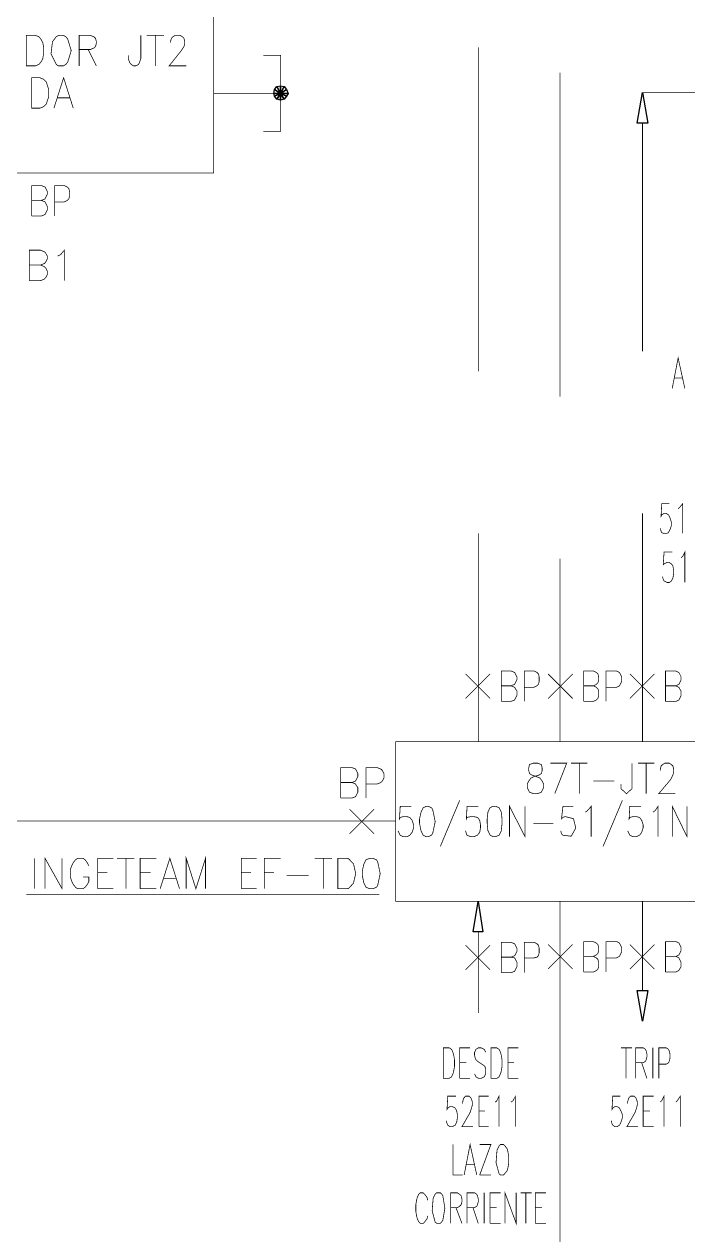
# Model space of a CAD drawing. Header units: millimetres. Extents: x -1355 to 3509, y -1443 to -567.
# Drawn here: x 3311.1 to 3351.4, y -911.3 to -838 of the extents above; entities that cross this region are included whole.
import ezdxf

# ---------------------------------------------------------------- set-up
doc = ezdxf.new("R2010")
doc.units = ezdxf.units.MM

msp = doc.modelspace()

# ---------------------------------------------------------------- linework, layer by layer
at = {"color": 0, "const_width": 0.045}
for points in [[(3297.706, -846.997), (3297.706, -837.311), (3322.616, -837.311), (3322.616, -846.997), (3297.706, -846.997)], [(3311.266, -840.51), (3311.266, -838.663), (3311.806, -838.663), (3312.032, -838.754), (3312.167, -838.932), (3312.258, -839.114), (3312.302, -839.34), (3312.302, -839.789), (3312.258, -840.059), (3312.167, -840.241), (3312.032, -840.419), (3311.806, -840.51), (3311.266, -840.51)], [(3313.202, -838.663), (3313.067, -838.754), (3312.932, -838.932), (3312.845, -839.052), (3312.754, -839.789), (3313.079, -840.434), (3313.202, -840.51), (3313.519, -840.51), (3313.654, -840.419), (3313.762, -840.302), (3313.982, -839.587), (3313.762, -838.874), (3313.654, -838.754), (3313.519, -838.663), (3313.202, -838.663)], [(3311.58, -843.076), (3311.58, -841.231), (3312.076, -841.231), (3312.302, -841.32), (3312.481, -841.502), (3312.528, -841.681), (3312.615, -841.95), (3312.615, -842.402), (3312.528, -842.628), (3312.481, -842.807), (3312.302, -842.988), (3312.076, -843.076), (3311.58, -843.076)], [(3333.654, -891.142), (3333.654, -881.456), (3358.563, -881.456), (3358.563, -891.142), (3333.654, -891.142)], [(3341.986, -882.764), (3341.76, -882.851), (3341.716, -883.033), (3341.716, -883.212), (3341.76, -883.394), (3341.895, -883.482), (3342.167, -883.573), (3342.39, -883.664), (3342.526, -883.843), (3342.616, -884.024), (3342.616, -884.247), (3342.481, -884.521), (3342.256, -884.608), (3341.986, -884.608), (3341.76, -884.521), (3341.625, -884.247), (3341.625, -884.024), (3341.716, -883.843), (3341.851, -883.664), (3342.033, -883.573), (3342.347, -883.482), (3342.481, -883.394), (3342.526, -883.212), (3342.526, -883.033), (3342.481, -882.851), (3342.256, -882.764), (3341.986, -882.764)], [(3335.499, -885.374), (3335.32, -885.464), (3335.185, -885.735), (3335.094, -886.142), (3335.094, -886.411), (3335.185, -886.861), (3335.32, -887.13), (3335.499, -887.221), (3335.634, -887.221), (3335.816, -887.13), (3335.892, -887.016), (3336.044, -886.301), (3335.892, -885.582), (3335.816, -885.464), (3335.634, -885.374), (3335.499, -885.374)], [(3339.555, -885.374), (3339.373, -885.464), (3339.238, -885.735), (3339.194, -886.142), (3339.194, -886.411), (3339.238, -886.861), (3339.373, -887.13), (3339.555, -887.221), (3339.69, -887.221), (3339.915, -887.13), (3340.05, -886.861), (3340.094, -886.411), (3340.094, -886.142), (3340.05, -885.735), (3339.915, -885.464), (3339.69, -885.374), (3339.555, -885.374)], [(3330.141, -890.374), (3330.141, -888.529), (3330.681, -888.529), (3330.795, -888.556), (3331.092, -888.863), (3331.226, -889.453), (3331.088, -890.042), (3330.795, -890.35), (3330.681, -890.374), (3330.141, -890.374)], [(3332.076, -888.529), (3331.85, -888.617), (3331.716, -888.89), (3331.625, -889.295), (3331.625, -889.564), (3331.716, -890.016), (3331.85, -890.285), (3332.076, -890.374), (3332.255, -890.374), (3332.481, -890.285), (3332.557, -890.171), (3332.71, -889.453), (3332.557, -888.735), (3332.481, -888.617), (3332.255, -888.529), (3332.076, -888.529)], [(3336.536, -901.861), (3336.536, -900.013), (3336.895, -900.013), (3337.033, -900.104), (3337.121, -900.286), (3337.167, -900.465), (3337.212, -900.735), (3337.212, -901.139), (3337.167, -901.412), (3337.121, -901.591), (3337.033, -901.77), (3336.895, -901.861), (3336.536, -901.861)], [(3339.42, -901.861), (3339.42, -900.013), (3339.777, -900.013), (3339.915, -900.104), (3340.003, -900.286), (3340.05, -900.465), (3340.094, -900.735), (3340.094, -901.139), (3340.05, -901.412), (3340.003, -901.591), (3339.915, -901.77), (3339.777, -901.861), (3339.42, -901.861)], [(3340.003, -905.87), (3339.915, -905.961), (3339.824, -906.139), (3339.789, -906.231), (3339.733, -906.969), (3339.918, -907.652), (3340.003, -907.717), (3340.185, -907.717), (3340.273, -907.627), (3340.411, -907.448), (3340.455, -907.265), (3340.499, -906.996), (3340.499, -906.591), (3340.455, -906.322), (3340.411, -906.139), (3340.273, -905.961), (3340.185, -905.87), (3340.003, -905.87)], [(3336.13, -908.799), (3336.041, -908.888), (3335.95, -909.069), (3335.915, -909.16), (3335.86, -909.896), (3336.044, -910.579), (3336.13, -910.644), (3336.355, -910.644), (3336.446, -910.556), (3336.507, -910.459), (3336.63, -909.723), (3336.507, -908.987), (3336.446, -908.888), (3336.355, -908.799), (3336.13, -908.799)]]:
    msp.add_lwpolyline(points, close=True, dxfattribs=at)
for points in [[(3314.463, -840.51), (3314.463, -838.663), (3315.14, -838.663), (3315.363, -838.754), (3315.454, -838.845), (3315.499, -839.023), (3315.499, -839.158), (3315.454, -839.34), (3315.363, -839.428), (3315.14, -839.519), (3314.463, -839.519)], [(3318.202, -838.663), (3318.202, -840.059), (3318.112, -840.328), (3318.067, -840.419), (3317.889, -840.51), (3317.75, -840.51), (3317.615, -840.419), (3317.528, -840.328), (3317.437, -840.059), (3317.437, -839.88)], [(3318.563, -838.663), (3319.598, -838.663)], [(3319.103, -838.663), (3319.103, -840.51)], [(3320.003, -839.114), (3320.003, -839.023), (3320.05, -838.845), (3320.141, -838.754), (3320.275, -838.663), (3320.589, -838.663), (3320.725, -838.754), (3320.815, -838.845), (3320.86, -839.023), (3320.86, -839.158), (3320.815, -839.34), (3320.636, -839.61), (3319.915, -840.51), (3320.95, -840.51)], [(3315.006, -839.519), (3315.499, -840.51)], [(3325.634, -839.88), (3326.672, -839.88), (3326.672, -844.475), (3325.634, -844.475)], [(3338.654, -839.384), (3338.654, -859.024)], [(3312.932, -843.076), (3313.519, -841.231), (3314.103, -843.076)], [(3343.607, -840.915), (3343.607, -860.555)], [(3367.617, -842.132), (3348.608, -842.132)], [(3313.158, -842.446), (3313.88, -842.446)], [(3322.616, -842.176), (3326.672, -842.176)], [(3348.608, -843.98), (3348.608, -857.807)], [(3311.58, -849.61), (3311.58, -847.763), (3312.167, -847.763), (3312.393, -847.854), (3312.528, -848.123), (3312.528, -848.302), (3312.393, -848.572), (3312.167, -848.663), (3311.58, -848.663)], [(3312.976, -849.61), (3312.976, -847.763), (3313.563, -847.763), (3313.742, -847.854), (3313.833, -847.942), (3313.88, -848.123), (3313.88, -848.393), (3313.833, -848.572), (3313.742, -848.663), (3313.563, -848.754), (3312.976, -848.754)], [(3312.167, -848.663), (3312.393, -848.754), (3312.528, -849.023), (3312.528, -849.249), (3312.393, -849.519), (3312.167, -849.61), (3311.58, -849.61)], [(3313.158, -852.042), (3313.337, -851.951), (3313.563, -851.681), (3313.563, -853.528)], [(3311.446, -853.528), (3311.446, -851.681), (3312.12, -851.681), (3312.346, -851.771), (3312.437, -851.863), (3312.528, -852.042), (3312.528, -852.22), (3312.437, -852.402), (3312.346, -852.492), (3312.12, -852.581), (3311.446, -852.581)], [(3312.12, -852.581), (3312.346, -852.672), (3312.437, -852.763), (3312.528, -852.942), (3312.528, -853.168), (3312.437, -853.347), (3312.346, -853.437), (3312.12, -853.528), (3311.446, -853.528)], [(3350.411, -860.06), (3350.769, -858.212), (3351.176, -860.06)], [(3350.546, -859.429), (3351.042, -859.429)], [(3350.229, -867.042), (3349.777, -867.042), (3349.734, -867.807), (3349.777, -867.716), (3349.916, -867.629), (3350.05, -867.629), (3350.185, -867.716), (3350.273, -867.898), (3350.364, -868.168), (3350.364, -868.347), (3350.273, -868.62), (3350.185, -868.798), (3350.05, -868.843), (3349.916, -868.843), (3349.777, -868.798), (3349.734, -868.708), (3349.69, -868.529)], [(3350.769, -867.355), (3350.86, -867.268), (3351.042, -867.042), (3351.042, -868.843)], [(3348.608, -867.629), (3348.608, -881.456)], [(3338.654, -868.843), (3338.654, -881.456)], [(3350.408, -869.969), (3349.916, -869.969), (3349.868, -870.734), (3349.916, -870.69), (3350.094, -870.6), (3350.229, -870.6), (3350.364, -870.69), (3350.455, -870.824), (3350.499, -871.095), (3350.499, -871.276), (3350.455, -871.546), (3350.364, -871.725), (3350.229, -871.816), (3350.094, -871.816), (3349.916, -871.725), (3349.868, -871.637), (3349.825, -871.455)], [(3350.951, -870.329), (3351.042, -870.238), (3351.176, -869.969), (3351.176, -871.816)], [(3343.607, -870.376), (3343.607, -881.456)], [(3340.05, -879.024), (3340.05, -877.177), (3340.634, -877.177), (3340.86, -877.268), (3340.995, -877.538), (3340.995, -877.716), (3340.86, -877.986), (3340.634, -878.077), (3340.05, -878.077)], [(3341.447, -879.024), (3341.447, -877.177), (3342.033, -877.177), (3342.212, -877.268), (3342.302, -877.356), (3342.347, -877.538), (3342.347, -877.807), (3342.302, -877.986), (3342.212, -878.077), (3342.033, -878.168), (3341.447, -878.168)], [(3345.05, -879.024), (3345.05, -877.177), (3345.634, -877.177), (3345.816, -877.268), (3345.907, -877.356), (3345.951, -877.538), (3345.951, -877.716), (3345.907, -877.898), (3345.816, -877.986), (3345.634, -878.077), (3345.05, -878.077)], [(3346.399, -879.024), (3346.399, -877.177), (3347.033, -877.177), (3347.212, -877.268), (3347.347, -877.538), (3347.347, -877.807), (3347.212, -878.077), (3347.033, -878.168), (3346.399, -878.168)], [(3350.003, -879.024), (3350.003, -877.177), (3350.634, -877.177), (3350.816, -877.268), (3350.951, -877.538), (3350.951, -877.716), (3350.816, -877.986), (3350.634, -878.077), (3350.003, -878.077)], [(3337.886, -878.843), (3339.373, -877.356)], [(3339.373, -878.843), (3337.886, -877.356)], [(3342.887, -878.843), (3344.373, -877.356)], [(3344.373, -878.843), (3342.887, -877.356)], [(3347.842, -878.843), (3349.329, -877.356)], [(3349.329, -878.843), (3347.842, -877.356)], [(3340.634, -878.077), (3340.86, -878.168), (3340.907, -878.259), (3340.995, -878.394), (3340.995, -878.664), (3340.86, -878.934), (3340.634, -879.024), (3340.05, -879.024)], [(3345.634, -878.077), (3345.816, -878.168), (3345.907, -878.259), (3345.951, -878.394), (3345.951, -878.664), (3345.907, -878.843), (3345.816, -878.934), (3345.634, -879.024), (3345.05, -879.024)], [(3350.634, -878.077), (3350.816, -878.168), (3350.86, -878.259), (3350.951, -878.394), (3350.951, -878.664), (3350.816, -878.934), (3350.634, -879.024), (3350.003, -879.024)], [(3330.32, -884.878), (3330.32, -883.033), (3330.995, -883.033), (3331.22, -883.121), (3331.355, -883.394), (3331.355, -883.573), (3331.22, -883.843), (3330.995, -883.934), (3330.32, -883.934)], [(3331.85, -884.878), (3331.85, -883.033), (3332.528, -883.033), (3332.752, -883.121), (3332.842, -883.212), (3332.933, -883.394), (3332.933, -883.664), (3332.842, -883.843), (3332.752, -883.934), (3332.528, -884.024), (3331.85, -884.024)], [(3343.293, -884.608), (3344.013, -882.764), (3343.021, -882.764)], [(3344.285, -882.764), (3345.273, -882.764)], [(3344.777, -882.764), (3344.777, -884.608)], [(3347.977, -882.764), (3347.977, -884.204), (3347.974, -884.309), (3347.64, -884.614), (3347.306, -884.309), (3347.302, -884.204), (3347.302, -884.024)], [(3348.337, -882.764), (3349.329, -882.764)], [(3348.833, -882.764), (3348.833, -884.608)], [(3349.69, -883.212), (3349.69, -883.121), (3349.734, -882.942), (3349.825, -882.851), (3349.959, -882.764), (3350.229, -882.764), (3350.364, -882.851), (3350.455, -882.942), (3350.499, -883.121), (3350.499, -883.303), (3350.455, -883.482), (3350.32, -883.752), (3349.599, -884.608), (3350.59, -884.608)], [(3330.995, -883.934), (3331.22, -884.024), (3331.264, -884.113), (3331.355, -884.247), (3331.355, -884.521), (3331.22, -884.79), (3330.995, -884.878), (3330.32, -884.878)], [(3345.634, -883.843), (3346.895, -883.843)], [(3334.598, -885.374), (3333.924, -885.374), (3333.877, -886.142), (3333.924, -886.051), (3334.103, -886.004), (3334.329, -886.004), (3334.507, -886.051), (3334.646, -886.23), (3334.733, -886.5), (3334.733, -886.681), (3334.646, -886.951), (3334.507, -887.13), (3334.329, -887.221), (3334.103, -887.221), (3333.924, -887.13), (3333.789, -886.861)], [(3337.528, -885.016), (3336.355, -887.807)], [(3338.654, -885.374), (3337.976, -885.374), (3337.933, -886.142), (3337.976, -886.051), (3338.202, -886.004), (3338.382, -886.004), (3338.607, -886.051), (3338.742, -886.23), (3338.789, -886.5), (3338.789, -886.681), (3338.742, -886.951), (3338.607, -887.13), (3338.382, -887.221), (3338.202, -887.221), (3337.976, -887.13), (3337.933, -887.042), (3337.886, -886.861)], [(3340.546, -887.221), (3340.546, -885.374), (3341.49, -887.221), (3341.49, -885.374)], [(3344.42, -885.374), (3343.789, -885.374), (3343.699, -886.142), (3343.789, -886.051), (3343.921, -886.001), (3344.428, -886.127), (3344.563, -886.696), (3344.288, -887.191), (3343.795, -887.133), (3343.699, -887.042), (3343.654, -886.861)], [(3345.139, -885.735), (3345.273, -885.647), (3345.499, -885.374), (3345.499, -887.221)], [(3347.391, -885.016), (3346.221, -887.807)], [(3348.517, -885.374), (3347.842, -885.374), (3347.798, -886.142), (3347.842, -886.051), (3348.021, -886.004), (3348.247, -886.004), (3348.428, -886.051), (3348.563, -886.23), (3348.652, -886.5), (3348.652, -886.681), (3348.563, -886.951), (3348.428, -887.13), (3348.247, -887.221), (3348.021, -887.221), (3347.842, -887.13), (3347.707, -886.861)], [(3349.238, -885.735), (3349.373, -885.647), (3349.555, -885.374), (3349.555, -887.221)], [(3350.411, -887.221), (3350.411, -885.374), (3351.312, -887.221), (3351.312, -885.374)], [(3330.86, -887.042), (3332.346, -885.555)], [(3332.346, -887.042), (3330.86, -885.555)], [(3274.283, -908.348), (3307.302, -908.348), (3307.302, -886.276), (3333.654, -886.276)], [(3341.986, -886.411), (3343.202, -886.411)], [(3311.762, -888.529), (3311.762, -890.374)], [(3312.393, -890.374), (3312.393, -888.529), (3313.428, -890.374), (3313.428, -888.529)], [(3315.049, -888.978), (3314.959, -888.799), (3314.824, -888.617), (3314.689, -888.529), (3314.375, -888.529), (3314.237, -888.617), (3314.103, -888.799), (3314.014, -888.978), (3313.923, -889.204), (3313.923, -889.655), (3314.014, -889.925), (3314.103, -890.104), (3314.237, -890.285), (3314.375, -890.374), (3314.689, -890.374), (3314.824, -890.285), (3314.959, -890.104), (3315.049, -889.925), (3315.049, -889.655), (3314.689, -889.655)], [(3315.589, -890.374), (3315.589, -888.529), (3316.536, -888.529)], [(3316.762, -888.529), (3317.798, -888.529)], [(3317.302, -888.529), (3317.302, -890.374)], [(3318.158, -890.374), (3318.158, -888.529), (3319.149, -888.529)], [(3319.372, -890.374), (3319.959, -888.529), (3320.546, -890.374)], [(3320.95, -890.374), (3320.95, -888.529), (3321.536, -890.374), (3322.12, -888.529), (3322.12, -890.374)], [(3324.285, -890.374), (3324.285, -888.529), (3325.229, -888.529)], [(3325.681, -890.374), (3325.681, -888.529), (3326.672, -888.529)], [(3328.742, -888.529), (3329.78, -888.529)], [(3329.285, -888.529), (3329.285, -890.374)], [(3315.589, -889.382), (3316.175, -889.382)], [(3318.158, -889.382), (3318.789, -889.382)], [(3319.598, -889.743), (3320.32, -889.743)], [(3324.285, -889.382), (3324.868, -889.382)], [(3325.681, -889.382), (3326.267, -889.382)], [(3327.032, -889.564), (3328.381, -889.564)], [(3315.589, -890.374), (3316.536, -890.374)], [(3318.158, -890.374), (3319.149, -890.374)], [(3324.285, -890.374), (3325.229, -890.374)], [(3311.266, -890.735), (3332.663, -890.735)], [(3343.607, -891.142), (3343.607, -959.077)], [(3348.608, -896.547), (3348.608, -891.142)], [(3338.654, -892.987), (3338.654, -897.899)], [(3337.886, -895.285), (3339.373, -893.799)], [(3339.373, -895.285), (3337.886, -893.799)], [(3340.05, -895.465), (3340.05, -893.617), (3340.634, -893.617), (3340.86, -893.708), (3340.995, -893.978), (3340.995, -894.16), (3340.86, -894.43), (3340.634, -894.521), (3340.05, -894.521)], [(3341.447, -895.465), (3341.447, -893.617), (3342.033, -893.617), (3342.212, -893.708), (3342.302, -893.799), (3342.347, -893.978), (3342.347, -894.248), (3342.302, -894.43), (3342.212, -894.521), (3342.033, -894.564), (3341.447, -894.564)], [(3342.887, -895.239), (3344.373, -893.752)], [(3344.373, -895.239), (3342.887, -893.752)], [(3345.05, -895.421), (3345.05, -893.573), (3345.634, -893.573), (3345.816, -893.664), (3345.907, -893.752), (3345.951, -893.934), (3345.951, -894.113), (3345.907, -894.295), (3345.816, -894.382), (3345.634, -894.473), (3345.05, -894.473)], [(3346.399, -895.421), (3346.399, -893.573), (3347.033, -893.573), (3347.212, -893.664), (3347.347, -893.934), (3347.347, -894.204), (3347.212, -894.473), (3347.033, -894.564), (3346.399, -894.564)], [(3347.842, -895.239), (3349.329, -893.752)], [(3349.329, -895.239), (3347.842, -893.752)], [(3350.003, -895.421), (3350.003, -893.573), (3350.634, -893.573), (3350.816, -893.664), (3350.951, -893.934), (3350.951, -894.113), (3350.816, -894.382), (3350.634, -894.473), (3350.003, -894.473)], [(3340.634, -894.521), (3340.86, -894.564), (3340.995, -894.834), (3340.995, -895.104), (3340.86, -895.374), (3340.634, -895.465), (3340.05, -895.465)], [(3345.634, -894.473), (3345.816, -894.564), (3345.907, -894.656), (3345.951, -894.834), (3345.951, -895.104), (3345.907, -895.239), (3345.816, -895.33), (3345.634, -895.421), (3345.05, -895.421)], [(3350.634, -894.473), (3350.816, -894.564), (3350.951, -894.834), (3350.951, -895.104), (3350.86, -895.239), (3350.816, -895.33), (3350.634, -895.421), (3350.003, -895.421)], [(3337.528, -901.861), (3337.528, -900.013), (3338.159, -900.013)], [(3339.103, -900.286), (3339.012, -900.104), (3338.833, -900.013), (3338.654, -900.013), (3338.516, -900.104), (3338.428, -900.286), (3338.428, -900.465), (3338.473, -900.644), (3338.516, -900.735), (3338.607, -900.825), (3339.012, -901.096), (3339.059, -901.139), (3339.103, -901.321), (3339.103, -901.591), (3339.012, -901.77), (3338.833, -901.861), (3338.654, -901.861), (3338.516, -901.77), (3338.428, -901.591)], [(3340.455, -901.861), (3340.455, -900.013), (3341.086, -900.013)], [(3347.302, -900.013), (3347.977, -900.013)], [(3347.616, -900.013), (3347.616, -901.861)], [(3348.203, -901.861), (3348.203, -900.013), (3348.652, -900.013), (3348.789, -900.104), (3348.833, -900.195), (3348.877, -900.374), (3348.877, -900.556), (3348.833, -900.735), (3348.789, -900.825), (3348.652, -900.916), (3348.203, -900.916)], [(3349.238, -900.013), (3349.238, -901.861)], [(3349.599, -901.861), (3349.599, -900.013), (3350.05, -900.013), (3350.185, -900.104), (3350.229, -900.195), (3350.273, -900.374), (3350.273, -900.644), (3350.229, -900.825), (3350.185, -900.916), (3350.05, -901.005), (3349.599, -901.005)], [(3337.528, -900.916), (3337.933, -900.916)], [(3340.455, -900.916), (3340.816, -900.916)], [(3348.563, -900.916), (3348.877, -901.861)], [(3337.528, -901.861), (3338.159, -901.861)], [(3340.455, -901.861), (3341.086, -901.861)], [(3337.302, -902.943), (3336.807, -902.943), (3336.76, -903.752), (3336.807, -903.664), (3336.942, -903.573), (3337.076, -903.573), (3337.256, -903.664), (3337.347, -903.843), (3337.39, -904.069), (3337.39, -904.248), (3337.347, -904.517), (3337.256, -904.699), (3337.076, -904.791), (3336.942, -904.791), (3336.807, -904.699), (3336.76, -904.608), (3336.716, -904.43)], [(3337.707, -903.391), (3337.707, -903.303), (3337.752, -903.122), (3337.798, -903.034), (3337.886, -902.943), (3338.112, -902.943), (3338.202, -903.034), (3338.247, -903.122), (3338.293, -903.303), (3338.293, -903.482), (3338.247, -903.664), (3338.159, -903.934), (3337.663, -904.791), (3338.337, -904.791)], [(3338.698, -904.791), (3338.698, -902.943), (3339.285, -902.943)], [(3339.69, -903.303), (3339.781, -903.212), (3339.915, -902.943), (3339.915, -904.791)], [(3340.634, -903.303), (3340.769, -903.212), (3340.907, -902.943), (3340.907, -904.791)], [(3347.256, -902.943), (3346.807, -902.943), (3346.76, -903.752), (3346.807, -903.664), (3346.942, -903.573), (3347.077, -903.573), (3347.212, -903.664), (3347.302, -903.843), (3347.391, -904.069), (3347.391, -904.248), (3347.302, -904.517), (3347.212, -904.699), (3347.077, -904.791), (3346.942, -904.791), (3346.807, -904.699), (3346.76, -904.608), (3346.716, -904.43)], [(3347.707, -903.391), (3347.707, -903.303), (3347.752, -903.122), (3347.798, -903.034), (3347.887, -902.943), (3348.112, -902.943), (3348.203, -903.034), (3348.247, -903.122), (3348.294, -903.303), (3348.294, -903.482), (3348.247, -903.664), (3348.156, -903.934), (3347.663, -904.791), (3348.337, -904.791)], [(3348.652, -904.791), (3348.652, -902.943), (3349.282, -902.943)], [(3349.69, -903.303), (3349.777, -903.212), (3349.916, -902.943), (3349.916, -904.791)], [(3350.634, -903.303), (3350.725, -903.212), (3350.904, -902.943), (3350.904, -904.791)], [(3338.698, -903.843), (3339.059, -903.843)], [(3348.652, -903.843), (3349.059, -903.843)], [(3338.698, -904.791), (3339.285, -904.791)], [(3348.652, -904.791), (3349.282, -904.791)], [(3337.121, -905.87), (3337.121, -907.717), (3337.707, -907.717)], [(3337.798, -907.717), (3338.159, -905.87), (3338.563, -907.717)], [(3338.742, -907.717), (3339.42, -905.87), (3338.742, -905.87)], [(3337.933, -907.087), (3338.428, -907.087)], [(3338.742, -907.717), (3339.42, -907.717)], [(3335.59, -909.248), (3335.546, -909.069), (3335.41, -908.888), (3335.32, -908.799), (3335.138, -908.799), (3335.05, -908.888), (3334.959, -909.069), (3334.915, -909.248), (3334.868, -909.517), (3334.868, -909.925), (3334.915, -910.195), (3334.959, -910.374), (3335.05, -910.556), (3335.138, -910.644), (3335.32, -910.644), (3335.41, -910.556), (3335.546, -910.374), (3335.59, -910.195)], [(3336.986, -910.644), (3336.986, -908.799), (3337.39, -908.799), (3337.526, -908.888), (3337.616, -908.978), (3337.663, -909.157), (3337.663, -909.339), (3337.616, -909.517), (3337.526, -909.609), (3337.39, -909.7), (3336.986, -909.7)], [(3337.976, -910.644), (3337.976, -908.799), (3338.428, -908.799), (3338.563, -908.888), (3338.607, -908.978), (3338.654, -909.157), (3338.654, -909.339), (3338.607, -909.517), (3338.563, -909.609), (3338.428, -909.7), (3337.976, -909.7)], [(3339.012, -908.799), (3339.012, -910.644)], [(3339.373, -910.644), (3339.373, -908.799), (3340.003, -908.799)], [(3340.273, -910.644), (3340.273, -908.799), (3340.95, -910.644), (3340.95, -908.799)], [(3341.221, -908.799), (3341.895, -908.799)], [(3341.537, -908.799), (3341.537, -910.644)], [(3342.121, -910.644), (3342.121, -908.799), (3342.752, -908.799)], [(3337.302, -909.7), (3337.663, -910.644)], [(3338.337, -909.7), (3338.652, -910.644)], [(3339.373, -909.7), (3339.777, -909.7)], [(3342.121, -909.7), (3342.526, -909.7)], [(3339.373, -910.644), (3340.003, -910.644)], [(3342.121, -910.644), (3342.752, -910.644)]]:
    msp.add_lwpolyline(points, dxfattribs=at)
at = {"color": 0}
for points in [[(3326.267, -842.176), (3326.31, -841.95), (3326.672, -842.176)], [(3326.31, -841.95), (3326.446, -841.771), (3326.672, -842.176)], [(3326.446, -841.771), (3326.672, -841.728), (3326.672, -842.176)], [(3326.672, -841.728), (3326.897, -841.771), (3326.672, -842.176)], [(3326.897, -841.771), (3327.032, -841.95), (3326.672, -842.176)], [(3327.032, -841.95), (3327.121, -842.176), (3326.672, -842.176)], [(3326.31, -842.357), (3326.267, -842.176), (3326.672, -842.176)], [(3326.446, -842.537), (3326.31, -842.357), (3326.672, -842.176)], [(3326.672, -842.581), (3326.446, -842.537), (3326.672, -842.176)], [(3327.121, -842.176), (3327.032, -842.357), (3326.672, -842.176)], [(3327.032, -842.357), (3326.897, -842.537), (3326.672, -842.176)], [(3326.897, -842.537), (3326.672, -842.581), (3326.672, -842.176)], [(3348.294, -843.98), (3348.608, -842.132), (3348.924, -843.98)], [(3338.337, -892.987), (3338.654, -891.142), (3338.924, -892.987)], [(3348.924, -896.547), (3348.608, -898.391), (3348.294, -896.547)]]:
    msp.add_lwpolyline(points, close=True, dxfattribs=at)

doc.saveas('drawing.dxf')
